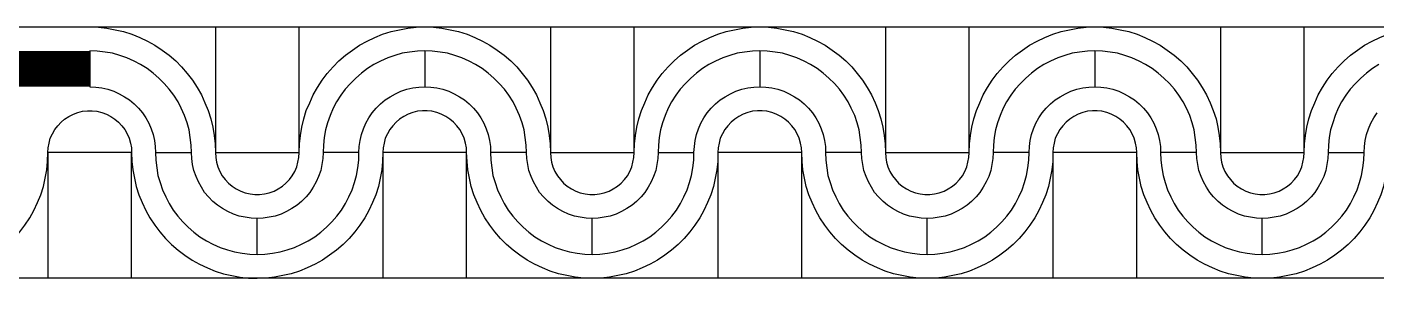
# Model space of a CAD drawing. Extents: x 190.8 to 267.1, y 124 to 174.8.
# Drawn here: x 231.282 to 232.41, y 159.155 to 159.386 of the extents above; entities that cross this region are included whole.
import ezdxf

# ---------------------------------------------------------------- set-up
doc = ezdxf.new("R2010")
doc.units = 0
doc.header["$MEASUREMENT"] = 0

msp = doc.modelspace()

# ---------------------------------------------------------------- linework, layer by layer
msp.add_line((231.2646, 159.3856), (233.3913, 159.3856))
for points in [[(231.3346, 159.3856), (231.3419, 159.3853), (231.3489, 159.3846), (231.3559, 159.3833), (231.3629, 159.3818), (231.3699, 159.3796), (231.3764, 159.3768), (231.3829, 159.3738), (231.3891, 159.3703), (231.3951, 159.3663), (231.4009, 159.3621), (231.4064, 159.3573), (231.4114, 159.3523), (231.4161, 159.3468), (231.4204, 159.3411), (231.4244, 159.3351), (231.4279, 159.3288), (231.4309, 159.3223), (231.4336, 159.3158), (231.4359, 159.3088), (231.4374, 159.3018), (231.4386, 159.2948), (231.4394, 159.2878), (231.4396, 159.2806)], [(231.4396, 159.3856), (231.4396, 159.2806), (231.5096, 159.2806), (231.5096, 159.3856)], [(231.5096, 159.2806), (231.5099, 159.2878), (231.5106, 159.2948), (231.5119, 159.3018), (231.5134, 159.3088), (231.5156, 159.3158), (231.5184, 159.3223), (231.5214, 159.3288), (231.5249, 159.3351), (231.5289, 159.3411), (231.5331, 159.3468), (231.5379, 159.3523), (231.5429, 159.3573), (231.5484, 159.3621), (231.5541, 159.3663), (231.5601, 159.3703), (231.5664, 159.3738), (231.5729, 159.3768), (231.5794, 159.3796), (231.5864, 159.3818), (231.5934, 159.3833), (231.6004, 159.3846), (231.6074, 159.3853), (231.6146, 159.3856)], [(231.6146, 159.3856), (231.6219, 159.3853), (231.6289, 159.3846), (231.6359, 159.3833), (231.6429, 159.3818), (231.6499, 159.3796), (231.6564, 159.3768), (231.6629, 159.3738), (231.6691, 159.3703), (231.6751, 159.3663), (231.6809, 159.3621), (231.6864, 159.3573), (231.6914, 159.3523), (231.6961, 159.3468), (231.7004, 159.3411), (231.7044, 159.3351), (231.7079, 159.3288), (231.7109, 159.3223), (231.7136, 159.3158), (231.7159, 159.3088), (231.7174, 159.3018), (231.7186, 159.2948), (231.7194, 159.2878), (231.7196, 159.2806)], [(231.7196, 159.3856), (231.7196, 159.2806), (231.7896, 159.2806), (231.7896, 159.3856)], [(231.7896, 159.2806), (231.7899, 159.2878), (231.7906, 159.2948), (231.7919, 159.3018), (231.7934, 159.3088), (231.7956, 159.3158), (231.7984, 159.3223), (231.8014, 159.3288), (231.8049, 159.3351), (231.8089, 159.3411), (231.8131, 159.3468), (231.8179, 159.3523), (231.8229, 159.3573), (231.8284, 159.3621), (231.8341, 159.3663), (231.8401, 159.3703), (231.8464, 159.3738), (231.8529, 159.3768), (231.8594, 159.3796), (231.8664, 159.3818), (231.8734, 159.3833), (231.8804, 159.3846), (231.8874, 159.3853), (231.8946, 159.3856)], [(231.8946, 159.3856), (231.9019, 159.3853), (231.9089, 159.3846), (231.9159, 159.3833), (231.9229, 159.3818), (231.9299, 159.3796), (231.9364, 159.3768), (231.9429, 159.3738), (231.9491, 159.3703), (231.9551, 159.3663), (231.9609, 159.3621), (231.9664, 159.3573), (231.9714, 159.3523), (231.9761, 159.3468), (231.9804, 159.3411), (231.9844, 159.3351), (231.9879, 159.3288), (231.9909, 159.3223), (231.9936, 159.3158), (231.9959, 159.3088), (231.9974, 159.3018), (231.9986, 159.2948), (231.9994, 159.2878), (231.9996, 159.2806)], [(231.9996, 159.3856), (231.9996, 159.2806), (232.0696, 159.2806), (232.0696, 159.3856)], [(232.0696, 159.2806), (232.0699, 159.2878), (232.0706, 159.2948), (232.0719, 159.3018), (232.0734, 159.3088), (232.0756, 159.3158), (232.0784, 159.3223), (232.0814, 159.3288), (232.0849, 159.3351), (232.0889, 159.3411), (232.0931, 159.3468), (232.0979, 159.3523), (232.1029, 159.3573), (232.1084, 159.3621), (232.1141, 159.3663), (232.1201, 159.3703), (232.1264, 159.3738), (232.1329, 159.3768), (232.1394, 159.3796), (232.1464, 159.3818), (232.1534, 159.3833), (232.1604, 159.3846), (232.1674, 159.3853), (232.1746, 159.3856)], [(232.1746, 159.3856), (232.1819, 159.3853), (232.1889, 159.3846), (232.1959, 159.3833), (232.2029, 159.3818), (232.2099, 159.3796), (232.2164, 159.3768), (232.2229, 159.3738), (232.2291, 159.3703), (232.2351, 159.3663), (232.2409, 159.3621), (232.2464, 159.3573), (232.2514, 159.3523), (232.2561, 159.3468), (232.2604, 159.3411), (232.2644, 159.3351), (232.2679, 159.3288), (232.2709, 159.3223), (232.2736, 159.3158), (232.2759, 159.3088), (232.2774, 159.3018), (232.2786, 159.2948), (232.2794, 159.2878), (232.2796, 159.2806)], [(232.2796, 159.3856), (232.2796, 159.2806), (232.3496, 159.2806), (232.3496, 159.3856)], [(232.3496, 159.2806), (232.3499, 159.2878), (232.3506, 159.2948), (232.3519, 159.3018), (232.3534, 159.3088), (232.3556, 159.3158), (232.3584, 159.3223), (232.3614, 159.3288), (232.3649, 159.3351), (232.3689, 159.3411), (232.3731, 159.3468), (232.3779, 159.3523), (232.3829, 159.3573), (232.3884, 159.3621), (232.3941, 159.3663), (232.4001, 159.3703), (232.4064, 159.3738), (232.4129, 159.3768), (232.4194, 159.3796), (232.4264, 159.3818), (232.4334, 159.3833), (232.4404, 159.3846), (232.4474, 159.3853), (232.4546, 159.3856)], [(231.6146, 159.3656), (231.6084, 159.3653), (231.6019, 159.3646), (231.5956, 159.3636), (231.5896, 159.3618), (231.5836, 159.3598), (231.5776, 159.3571), (231.5721, 159.3543), (231.5666, 159.3508), (231.5616, 159.3471), (231.5569, 159.3428), (231.5524, 159.3383), (231.5481, 159.3336), (231.5444, 159.3286), (231.5409, 159.3231), (231.5381, 159.3176), (231.5354, 159.3116), (231.5334, 159.3056), (231.5316, 159.2996), (231.5306, 159.2933), (231.5299, 159.2868), (231.5296, 159.2806)], [(231.6996, 159.2806), (231.6994, 159.2868), (231.6986, 159.2933), (231.6976, 159.2996), (231.6959, 159.3056), (231.6939, 159.3116), (231.6911, 159.3176), (231.6884, 159.3231), (231.6849, 159.3286), (231.6811, 159.3336), (231.6769, 159.3383), (231.6724, 159.3428), (231.6676, 159.3471), (231.6626, 159.3508), (231.6571, 159.3543), (231.6516, 159.3571), (231.6456, 159.3598), (231.6396, 159.3618), (231.6336, 159.3636), (231.6274, 159.3646), (231.6209, 159.3653), (231.6146, 159.3656), (231.6146, 159.3356), (231.6196, 159.3353), (231.6246, 159.3346), (231.6296, 159.3336), (231.6346, 159.3318), (231.6391, 159.3298), (231.6436, 159.3273), (231.6479, 159.3246), (231.6516, 159.3213), (231.6554, 159.3176), (231.6586, 159.3138), (231.6614, 159.3096), (231.6639, 159.3051), (231.6659, 159.3006), (231.6676, 159.2956), (231.6686, 159.2906), (231.6694, 159.2856), (231.6696, 159.2806)], [(231.8946, 159.3656), (231.8884, 159.3653), (231.8819, 159.3646), (231.8756, 159.3636), (231.8696, 159.3618), (231.8636, 159.3598), (231.8576, 159.3571), (231.8521, 159.3543), (231.8466, 159.3508), (231.8416, 159.3471), (231.8369, 159.3428), (231.8324, 159.3383), (231.8281, 159.3336), (231.8244, 159.3286), (231.8209, 159.3231), (231.8181, 159.3176), (231.8154, 159.3116), (231.8134, 159.3056), (231.8116, 159.2996), (231.8106, 159.2933), (231.8099, 159.2868), (231.8096, 159.2806), (231.8396, 159.2806), (231.8399, 159.2856), (231.8406, 159.2906), (231.8416, 159.2956), (231.8434, 159.3006), (231.8454, 159.3051), (231.8479, 159.3096), (231.8506, 159.3138), (231.8539, 159.3176), (231.8576, 159.3213), (231.8614, 159.3246), (231.8656, 159.3273), (231.8701, 159.3298), (231.8746, 159.3318), (231.8796, 159.3336), (231.8846, 159.3346), (231.8896, 159.3353), (231.8946, 159.3356)], [(231.9796, 159.2806), (231.9794, 159.2868), (231.9786, 159.2933), (231.9776, 159.2996), (231.9759, 159.3056), (231.9739, 159.3116), (231.9711, 159.3176), (231.9684, 159.3231), (231.9649, 159.3286), (231.9611, 159.3336), (231.9569, 159.3383), (231.9524, 159.3428), (231.9476, 159.3471), (231.9426, 159.3508), (231.9371, 159.3543), (231.9316, 159.3571), (231.9256, 159.3598), (231.9196, 159.3618), (231.9136, 159.3636), (231.9074, 159.3646), (231.9009, 159.3653), (231.8946, 159.3656), (231.8946, 159.3356), (231.8996, 159.3353), (231.9046, 159.3346), (231.9096, 159.3336), (231.9146, 159.3318), (231.9191, 159.3298), (231.9236, 159.3273), (231.9279, 159.3246), (231.9316, 159.3213), (231.9354, 159.3176), (231.9386, 159.3138), (231.9414, 159.3096), (231.9439, 159.3051), (231.9459, 159.3006), (231.9476, 159.2956), (231.9486, 159.2906), (231.9494, 159.2856), (231.9496, 159.2806)], [(232.1746, 159.3656), (232.1684, 159.3653), (232.1619, 159.3646), (232.1556, 159.3636), (232.1496, 159.3618), (232.1436, 159.3598), (232.1376, 159.3571), (232.1321, 159.3543), (232.1266, 159.3508), (232.1216, 159.3471), (232.1169, 159.3428), (232.1124, 159.3383), (232.1081, 159.3336), (232.1044, 159.3286), (232.1009, 159.3231), (232.0981, 159.3176), (232.0954, 159.3116), (232.0934, 159.3056), (232.0916, 159.2996), (232.0906, 159.2933), (232.0899, 159.2868), (232.0896, 159.2806)], [(232.2596, 159.2806), (232.2594, 159.2868), (232.2586, 159.2933), (232.2576, 159.2996), (232.2559, 159.3056), (232.2539, 159.3116), (232.2511, 159.3176), (232.2484, 159.3231), (232.2449, 159.3286), (232.2411, 159.3336), (232.2369, 159.3383), (232.2324, 159.3428), (232.2276, 159.3471), (232.2226, 159.3508), (232.2171, 159.3543), (232.2116, 159.3571), (232.2056, 159.3598), (232.1996, 159.3618), (232.1936, 159.3636), (232.1874, 159.3646), (232.1809, 159.3653), (232.1746, 159.3656), (232.1746, 159.3356), (232.1796, 159.3353), (232.1846, 159.3346), (232.1896, 159.3336), (232.1946, 159.3318), (232.1991, 159.3298), (232.2036, 159.3273), (232.2079, 159.3246), (232.2116, 159.3213), (232.2154, 159.3176), (232.2186, 159.3138), (232.2214, 159.3096), (232.2239, 159.3051), (232.2259, 159.3006), (232.2276, 159.2956), (232.2286, 159.2906), (232.2294, 159.2856), (232.2296, 159.2806)], [(232.4121, 159.3543), (232.4066, 159.3508), (232.4016, 159.3471), (232.3969, 159.3428), (232.3924, 159.3383), (232.3881, 159.3336), (232.3844, 159.3286), (232.3809, 159.3231), (232.3781, 159.3176), (232.3754, 159.3116), (232.3734, 159.3056), (232.3716, 159.2996), (232.3706, 159.2933), (232.3699, 159.2868), (232.3696, 159.2806), (232.3996, 159.2806), (232.3999, 159.2856), (232.4006, 159.2906), (232.4016, 159.2956), (232.4034, 159.3006), (232.4054, 159.3051), (232.4079, 159.3096), (232.4106, 159.3138)], [(231.5596, 159.2806), (231.5599, 159.2856), (231.5606, 159.2906), (231.5616, 159.2956), (231.5634, 159.3006), (231.5654, 159.3051), (231.5679, 159.3096), (231.5706, 159.3138), (231.5739, 159.3176), (231.5776, 159.3213), (231.5814, 159.3246), (231.5856, 159.3273), (231.5901, 159.3298), (231.5946, 159.3318), (231.5996, 159.3336), (231.6046, 159.3346), (231.6096, 159.3353), (231.6146, 159.3356)], [(232.1196, 159.2806), (232.1199, 159.2856), (232.1206, 159.2906), (232.1216, 159.2956), (232.1234, 159.3006), (232.1254, 159.3051), (232.1279, 159.3096), (232.1306, 159.3138), (232.1339, 159.3176), (232.1376, 159.3213), (232.1414, 159.3246), (232.1456, 159.3273), (232.1501, 159.3298), (232.1546, 159.3318), (232.1596, 159.3336), (232.1646, 159.3346), (232.1696, 159.3353), (232.1746, 159.3356)], [(231.2996, 159.2806), (231.2999, 159.2846), (231.3006, 159.2886), (231.3016, 159.2926), (231.3034, 159.2963), (231.3054, 159.2998), (231.3079, 159.3031), (231.3106, 159.3061), (231.3136, 159.3086), (231.3171, 159.3108), (231.3209, 159.3128), (231.3246, 159.3141), (231.3286, 159.3151), (231.3326, 159.3156), (231.3366, 159.3156), (231.3406, 159.3151), (231.3446, 159.3141), (231.3486, 159.3128), (231.3521, 159.3108), (231.3556, 159.3086), (231.3586, 159.3061), (231.3614, 159.3031), (231.3639, 159.2998), (231.3659, 159.2963), (231.3676, 159.2926), (231.3686, 159.2886), (231.3694, 159.2846), (231.3696, 159.2806)], [(231.6496, 159.2806), (231.6494, 159.2846), (231.6486, 159.2886), (231.6476, 159.2926), (231.6459, 159.2963), (231.6439, 159.2998), (231.6414, 159.3031), (231.6386, 159.3061), (231.6356, 159.3086), (231.6321, 159.3108), (231.6284, 159.3128), (231.6246, 159.3141), (231.6206, 159.3151), (231.6166, 159.3156), (231.6126, 159.3156), (231.6086, 159.3151), (231.6046, 159.3141), (231.6006, 159.3128), (231.5971, 159.3108), (231.5936, 159.3086), (231.5906, 159.3061), (231.5879, 159.3031), (231.5854, 159.2998), (231.5834, 159.2963), (231.5816, 159.2926), (231.5806, 159.2886), (231.5799, 159.2846), (231.5796, 159.2806)], [(231.9296, 159.2806), (231.9294, 159.2846), (231.9286, 159.2886), (231.9276, 159.2926), (231.9259, 159.2963), (231.9239, 159.2998), (231.9214, 159.3031), (231.9186, 159.3061), (231.9156, 159.3086), (231.9121, 159.3108), (231.9084, 159.3128), (231.9046, 159.3141), (231.9006, 159.3151), (231.8966, 159.3156), (231.8926, 159.3156), (231.8886, 159.3151), (231.8846, 159.3141), (231.8806, 159.3128), (231.8771, 159.3108), (231.8736, 159.3086), (231.8706, 159.3061), (231.8679, 159.3031), (231.8654, 159.2998), (231.8634, 159.2963), (231.8616, 159.2926), (231.8606, 159.2886), (231.8599, 159.2846), (231.8596, 159.2806)], [(232.2096, 159.2806), (232.2094, 159.2846), (232.2086, 159.2886), (232.2076, 159.2926), (232.2059, 159.2963), (232.2039, 159.2998), (232.2014, 159.3031), (232.1986, 159.3061), (232.1956, 159.3086), (232.1921, 159.3108), (232.1884, 159.3128), (232.1846, 159.3141), (232.1806, 159.3151), (232.1766, 159.3156), (232.1726, 159.3156), (232.1686, 159.3151), (232.1646, 159.3141), (232.1606, 159.3128), (232.1571, 159.3108), (232.1536, 159.3086), (232.1506, 159.3061), (232.1479, 159.3031), (232.1454, 159.2998), (232.1434, 159.2963), (232.1416, 159.2926), (232.1406, 159.2886), (232.1399, 159.2846), (232.1396, 159.2806)], [(231.2646, 159.2023), (231.2664, 159.2038), (231.2714, 159.2088), (231.2761, 159.2143), (231.2804, 159.2201), (231.2844, 159.2261), (231.2879, 159.2323), (231.2909, 159.2388), (231.2936, 159.2453), (231.2959, 159.2523), (231.2974, 159.2593), (231.2986, 159.2663), (231.2994, 159.2733), (231.2996, 159.2806)], [(231.3696, 159.1756), (231.3696, 159.2806), (231.2996, 159.2806), (231.2996, 159.1756)], [(231.3696, 159.2806), (231.3699, 159.2733), (231.3706, 159.2663), (231.3719, 159.2593), (231.3734, 159.2523), (231.3756, 159.2453), (231.3784, 159.2388), (231.3814, 159.2323), (231.3849, 159.2261), (231.3889, 159.2201), (231.3931, 159.2143), (231.3979, 159.2088), (231.4029, 159.2038), (231.4084, 159.1991), (231.4141, 159.1948), (231.4201, 159.1908), (231.4264, 159.1873), (231.4329, 159.1843), (231.4394, 159.1816), (231.4464, 159.1793), (231.4534, 159.1778), (231.4604, 159.1766), (231.4674, 159.1758), (231.4746, 159.1756)], [(231.3896, 159.2806), (231.3899, 159.2743), (231.3906, 159.2678), (231.3916, 159.2616), (231.3934, 159.2556), (231.3954, 159.2496), (231.3981, 159.2436), (231.4009, 159.2381), (231.4044, 159.2326), (231.4081, 159.2276), (231.4124, 159.2228), (231.4169, 159.2183), (231.4216, 159.2141), (231.4266, 159.2103), (231.4321, 159.2068), (231.4376, 159.2041), (231.4436, 159.2013), (231.4496, 159.1993), (231.4556, 159.1976), (231.4619, 159.1966), (231.4684, 159.1958), (231.4746, 159.1956), (231.4746, 159.2256), (231.4696, 159.2258), (231.4646, 159.2266), (231.4596, 159.2276), (231.4546, 159.2293), (231.4501, 159.2313), (231.4456, 159.2338), (231.4414, 159.2366), (231.4376, 159.2398), (231.4339, 159.2436), (231.4306, 159.2473), (231.4279, 159.2516), (231.4254, 159.2561), (231.4234, 159.2606), (231.4216, 159.2656), (231.4206, 159.2706), (231.4199, 159.2756), (231.4196, 159.2806)], [(231.4396, 159.2806), (231.4399, 159.2766), (231.4406, 159.2726), (231.4416, 159.2686), (231.4434, 159.2648), (231.4454, 159.2613), (231.4479, 159.2581), (231.4506, 159.2551), (231.4536, 159.2526), (231.4571, 159.2503), (231.4609, 159.2483), (231.4646, 159.2471), (231.4686, 159.2461), (231.4726, 159.2456), (231.4766, 159.2456), (231.4806, 159.2461), (231.4846, 159.2471), (231.4886, 159.2483), (231.4921, 159.2503), (231.4956, 159.2526), (231.4986, 159.2551), (231.5014, 159.2581), (231.5039, 159.2613), (231.5059, 159.2648), (231.5076, 159.2686), (231.5086, 159.2726), (231.5094, 159.2766), (231.5096, 159.2806)], [(231.4746, 159.1956), (231.4809, 159.1958), (231.4874, 159.1966), (231.4936, 159.1976), (231.4996, 159.1993), (231.5056, 159.2013), (231.5116, 159.2041), (231.5171, 159.2068), (231.5226, 159.2103), (231.5276, 159.2141), (231.5324, 159.2183), (231.5369, 159.2228), (231.5411, 159.2276), (231.5449, 159.2326), (231.5484, 159.2381), (231.5511, 159.2436), (231.5539, 159.2496), (231.5559, 159.2556), (231.5576, 159.2616), (231.5586, 159.2678), (231.5594, 159.2743), (231.5596, 159.2806), (231.5296, 159.2806), (231.5294, 159.2756), (231.5286, 159.2706), (231.5276, 159.2656), (231.5259, 159.2606), (231.5239, 159.2561), (231.5214, 159.2516), (231.5186, 159.2473), (231.5154, 159.2436), (231.5116, 159.2398), (231.5079, 159.2366), (231.5036, 159.2338), (231.4991, 159.2313), (231.4946, 159.2293), (231.4896, 159.2276), (231.4846, 159.2266), (231.4796, 159.2258), (231.4746, 159.2256)], [(231.5796, 159.2806), (231.5794, 159.2733), (231.5786, 159.2663), (231.5774, 159.2593), (231.5759, 159.2523), (231.5736, 159.2453), (231.5709, 159.2388), (231.5679, 159.2323), (231.5644, 159.2261), (231.5604, 159.2201), (231.5561, 159.2143), (231.5514, 159.2088), (231.5464, 159.2038), (231.5409, 159.1991), (231.5351, 159.1948), (231.5291, 159.1908), (231.5229, 159.1873), (231.5164, 159.1843), (231.5099, 159.1816), (231.5029, 159.1793), (231.4959, 159.1778), (231.4889, 159.1766), (231.4819, 159.1758), (231.4746, 159.1756)], [(231.6496, 159.1756), (231.6496, 159.2806), (231.5796, 159.2806), (231.5796, 159.1756)], [(231.7546, 159.1756), (231.7474, 159.1758), (231.7404, 159.1766), (231.7334, 159.1778), (231.7264, 159.1793), (231.7194, 159.1816), (231.7129, 159.1843), (231.7064, 159.1873), (231.7001, 159.1908), (231.6941, 159.1948), (231.6884, 159.1991), (231.6829, 159.2038), (231.6779, 159.2088), (231.6731, 159.2143), (231.6689, 159.2201), (231.6649, 159.2261), (231.6614, 159.2323), (231.6584, 159.2388), (231.6556, 159.2453), (231.6534, 159.2523), (231.6519, 159.2593), (231.6506, 159.2663), (231.6499, 159.2733), (231.6496, 159.2806)], [(231.7196, 159.2806), (231.7199, 159.2766), (231.7206, 159.2726), (231.7216, 159.2686), (231.7234, 159.2648), (231.7254, 159.2613), (231.7279, 159.2581), (231.7306, 159.2551), (231.7336, 159.2526), (231.7371, 159.2503), (231.7409, 159.2483), (231.7446, 159.2471), (231.7486, 159.2461), (231.7526, 159.2456), (231.7566, 159.2456), (231.7606, 159.2461), (231.7646, 159.2471), (231.7686, 159.2483), (231.7721, 159.2503), (231.7756, 159.2526), (231.7786, 159.2551), (231.7814, 159.2581), (231.7839, 159.2613), (231.7859, 159.2648), (231.7876, 159.2686), (231.7886, 159.2726), (231.7894, 159.2766), (231.7896, 159.2806)], [(231.8096, 159.2806), (231.8094, 159.2756), (231.8086, 159.2706), (231.8076, 159.2656), (231.8059, 159.2606), (231.8039, 159.2561), (231.8014, 159.2516), (231.7986, 159.2473), (231.7954, 159.2436), (231.7916, 159.2398), (231.7879, 159.2366), (231.7836, 159.2338), (231.7791, 159.2313), (231.7746, 159.2293), (231.7696, 159.2276), (231.7646, 159.2266), (231.7596, 159.2258), (231.7546, 159.2256)], [(231.8596, 159.2806), (231.8594, 159.2733), (231.8586, 159.2663), (231.8574, 159.2593), (231.8559, 159.2523), (231.8536, 159.2453), (231.8509, 159.2388), (231.8479, 159.2323), (231.8444, 159.2261), (231.8404, 159.2201), (231.8361, 159.2143), (231.8314, 159.2088), (231.8264, 159.2038), (231.8209, 159.1991), (231.8151, 159.1948), (231.8091, 159.1908), (231.8029, 159.1873), (231.7964, 159.1843), (231.7899, 159.1816), (231.7829, 159.1793), (231.7759, 159.1778), (231.7689, 159.1766), (231.7619, 159.1758), (231.7546, 159.1756)], [(231.7546, 159.1956), (231.7609, 159.1958), (231.7674, 159.1966), (231.7736, 159.1976), (231.7796, 159.1993), (231.7856, 159.2013), (231.7916, 159.2041), (231.7971, 159.2068), (231.8026, 159.2103), (231.8076, 159.2141), (231.8124, 159.2183), (231.8169, 159.2228), (231.8211, 159.2276), (231.8249, 159.2326), (231.8284, 159.2381), (231.8311, 159.2436), (231.8339, 159.2496), (231.8359, 159.2556), (231.8376, 159.2616), (231.8386, 159.2678), (231.8394, 159.2743), (231.8396, 159.2806)], [(231.9296, 159.1756), (231.9296, 159.2806), (231.8596, 159.2806), (231.8596, 159.1756)], [(232.0346, 159.1756), (232.0274, 159.1758), (232.0204, 159.1766), (232.0134, 159.1778), (232.0064, 159.1793), (231.9994, 159.1816), (231.9929, 159.1843), (231.9864, 159.1873), (231.9801, 159.1908), (231.9741, 159.1948), (231.9684, 159.1991), (231.9629, 159.2038), (231.9579, 159.2088), (231.9531, 159.2143), (231.9489, 159.2201), (231.9449, 159.2261), (231.9414, 159.2323), (231.9384, 159.2388), (231.9356, 159.2453), (231.9334, 159.2523), (231.9319, 159.2593), (231.9306, 159.2663), (231.9299, 159.2733), (231.9296, 159.2806)], [(231.9996, 159.2806), (231.9999, 159.2766), (232.0006, 159.2726), (232.0016, 159.2686), (232.0034, 159.2648), (232.0054, 159.2613), (232.0079, 159.2581), (232.0106, 159.2551), (232.0136, 159.2526), (232.0171, 159.2503), (232.0209, 159.2483), (232.0246, 159.2471), (232.0286, 159.2461), (232.0326, 159.2456), (232.0366, 159.2456), (232.0406, 159.2461), (232.0446, 159.2471), (232.0486, 159.2483), (232.0521, 159.2503), (232.0556, 159.2526), (232.0586, 159.2551), (232.0614, 159.2581), (232.0639, 159.2613), (232.0659, 159.2648), (232.0676, 159.2686), (232.0686, 159.2726), (232.0694, 159.2766), (232.0696, 159.2806)], [(232.0346, 159.1956), (232.0409, 159.1958), (232.0474, 159.1966), (232.0536, 159.1976), (232.0596, 159.1993), (232.0656, 159.2013), (232.0716, 159.2041), (232.0771, 159.2068), (232.0826, 159.2103), (232.0876, 159.2141), (232.0924, 159.2183), (232.0969, 159.2228), (232.1011, 159.2276), (232.1049, 159.2326), (232.1084, 159.2381), (232.1111, 159.2436), (232.1139, 159.2496), (232.1159, 159.2556), (232.1176, 159.2616), (232.1186, 159.2678), (232.1194, 159.2743), (232.1196, 159.2806), (232.0896, 159.2806), (232.0894, 159.2756), (232.0886, 159.2706), (232.0876, 159.2656), (232.0859, 159.2606), (232.0839, 159.2561), (232.0814, 159.2516), (232.0786, 159.2473), (232.0754, 159.2436), (232.0716, 159.2398), (232.0679, 159.2366), (232.0636, 159.2338), (232.0591, 159.2313), (232.0546, 159.2293), (232.0496, 159.2276), (232.0446, 159.2266), (232.0396, 159.2258), (232.0346, 159.2256)], [(232.1396, 159.2806), (232.1394, 159.2733), (232.1386, 159.2663), (232.1374, 159.2593), (232.1359, 159.2523), (232.1336, 159.2453), (232.1309, 159.2388), (232.1279, 159.2323), (232.1244, 159.2261), (232.1204, 159.2201), (232.1161, 159.2143), (232.1114, 159.2088), (232.1064, 159.2038), (232.1009, 159.1991), (232.0951, 159.1948), (232.0891, 159.1908), (232.0829, 159.1873), (232.0764, 159.1843), (232.0699, 159.1816), (232.0629, 159.1793), (232.0559, 159.1778), (232.0489, 159.1766), (232.0419, 159.1758), (232.0346, 159.1756)], [(232.2096, 159.1756), (232.2096, 159.2806), (232.1396, 159.2806), (232.1396, 159.1756)], [(232.3146, 159.1756), (232.3074, 159.1758), (232.3004, 159.1766), (232.2934, 159.1778), (232.2864, 159.1793), (232.2794, 159.1816), (232.2729, 159.1843), (232.2664, 159.1873), (232.2601, 159.1908), (232.2541, 159.1948), (232.2484, 159.1991), (232.2429, 159.2038), (232.2379, 159.2088), (232.2331, 159.2143), (232.2289, 159.2201), (232.2249, 159.2261), (232.2214, 159.2323), (232.2184, 159.2388), (232.2156, 159.2453), (232.2134, 159.2523), (232.2119, 159.2593), (232.2106, 159.2663), (232.2099, 159.2733), (232.2096, 159.2806)], [(232.2796, 159.2806), (232.2799, 159.2766), (232.2806, 159.2726), (232.2816, 159.2686), (232.2834, 159.2648), (232.2854, 159.2613), (232.2879, 159.2581), (232.2906, 159.2551), (232.2936, 159.2526), (232.2971, 159.2503), (232.3009, 159.2483), (232.3046, 159.2471), (232.3086, 159.2461), (232.3126, 159.2456), (232.3166, 159.2456), (232.3206, 159.2461), (232.3246, 159.2471), (232.3286, 159.2483), (232.3321, 159.2503), (232.3356, 159.2526), (232.3386, 159.2551), (232.3414, 159.2581), (232.3439, 159.2613), (232.3459, 159.2648), (232.3476, 159.2686), (232.3486, 159.2726), (232.3494, 159.2766), (232.3496, 159.2806)], [(232.3696, 159.2806), (232.3694, 159.2756), (232.3686, 159.2706), (232.3676, 159.2656), (232.3659, 159.2606), (232.3639, 159.2561), (232.3614, 159.2516), (232.3586, 159.2473), (232.3554, 159.2436), (232.3516, 159.2398), (232.3479, 159.2366), (232.3436, 159.2338), (232.3391, 159.2313), (232.3346, 159.2293), (232.3296, 159.2276), (232.3246, 159.2266), (232.3196, 159.2258), (232.3146, 159.2256)], [(232.4196, 159.2806), (232.4194, 159.2733), (232.4186, 159.2663), (232.4174, 159.2593), (232.4159, 159.2523), (232.4136, 159.2453), (232.4109, 159.2388), (232.4079, 159.2323), (232.4044, 159.2261), (232.4004, 159.2201), (232.3961, 159.2143), (232.3914, 159.2088), (232.3864, 159.2038), (232.3809, 159.1991), (232.3751, 159.1948), (232.3691, 159.1908), (232.3629, 159.1873), (232.3564, 159.1843), (232.3499, 159.1816), (232.3429, 159.1793), (232.3359, 159.1778), (232.3289, 159.1766), (232.3219, 159.1758), (232.3146, 159.1756)], [(232.3146, 159.1956), (232.3209, 159.1958), (232.3274, 159.1966), (232.3336, 159.1976), (232.3396, 159.1993), (232.3456, 159.2013), (232.3516, 159.2041), (232.3571, 159.2068), (232.3626, 159.2103), (232.3676, 159.2141), (232.3724, 159.2183), (232.3769, 159.2228), (232.3811, 159.2276), (232.3849, 159.2326), (232.3884, 159.2381), (232.3911, 159.2436), (232.3939, 159.2496), (232.3959, 159.2556), (232.3976, 159.2616), (232.3986, 159.2678), (232.3994, 159.2743), (232.3996, 159.2806)], [(233.3646, 159.1756), (231.2646, 159.1756)]]:
    msp.add_lwpolyline(points)
at = {"const_width": 0.03}
msp.add_lwpolyline([(231.084, 159.1699), (231.2646, 159.3506), (231.3346, 159.3506)], dxfattribs=at)
for points in [[(231.4196, 159.2806), (231.4194, 159.2868), (231.4186, 159.2933), (231.4176, 159.2996), (231.4159, 159.3056), (231.4139, 159.3116), (231.4111, 159.3176), (231.4084, 159.3231), (231.4049, 159.3286), (231.4011, 159.3336), (231.3969, 159.3383), (231.3924, 159.3428), (231.3876, 159.3471), (231.3826, 159.3508), (231.3771, 159.3543), (231.3716, 159.3571), (231.3656, 159.3598), (231.3596, 159.3618), (231.3536, 159.3636), (231.3474, 159.3646), (231.3409, 159.3653), (231.3346, 159.3656), (231.3346, 159.3356), (231.3396, 159.3353), (231.3446, 159.3346), (231.3496, 159.3336), (231.3546, 159.3318), (231.3591, 159.3298), (231.3636, 159.3273), (231.3679, 159.3246), (231.3716, 159.3213), (231.3754, 159.3176), (231.3786, 159.3138), (231.3814, 159.3096), (231.3839, 159.3051), (231.3859, 159.3006), (231.3876, 159.2956), (231.3886, 159.2906), (231.3894, 159.2856), (231.3896, 159.2806)], [(231.6696, 159.2806), (231.6699, 159.2743), (231.6706, 159.2678), (231.6716, 159.2616), (231.6734, 159.2556), (231.6754, 159.2496), (231.6781, 159.2436), (231.6809, 159.2381), (231.6844, 159.2326), (231.6881, 159.2276), (231.6924, 159.2228), (231.6969, 159.2183), (231.7016, 159.2141), (231.7066, 159.2103), (231.7121, 159.2068), (231.7176, 159.2041), (231.7236, 159.2013), (231.7296, 159.1993), (231.7356, 159.1976), (231.7419, 159.1966), (231.7484, 159.1958), (231.7546, 159.1956), (231.7546, 159.2256), (231.7496, 159.2258), (231.7446, 159.2266), (231.7396, 159.2276), (231.7346, 159.2293), (231.7301, 159.2313), (231.7256, 159.2338), (231.7214, 159.2366), (231.7176, 159.2398), (231.7139, 159.2436), (231.7106, 159.2473), (231.7079, 159.2516), (231.7054, 159.2561), (231.7034, 159.2606), (231.7016, 159.2656), (231.7006, 159.2706), (231.6999, 159.2756), (231.6996, 159.2806)], [(231.9496, 159.2806), (231.9499, 159.2743), (231.9506, 159.2678), (231.9516, 159.2616), (231.9534, 159.2556), (231.9554, 159.2496), (231.9581, 159.2436), (231.9609, 159.2381), (231.9644, 159.2326), (231.9681, 159.2276), (231.9724, 159.2228), (231.9769, 159.2183), (231.9816, 159.2141), (231.9866, 159.2103), (231.9921, 159.2068), (231.9976, 159.2041), (232.0036, 159.2013), (232.0096, 159.1993), (232.0156, 159.1976), (232.0219, 159.1966), (232.0284, 159.1958), (232.0346, 159.1956), (232.0346, 159.2256), (232.0296, 159.2258), (232.0246, 159.2266), (232.0196, 159.2276), (232.0146, 159.2293), (232.0101, 159.2313), (232.0056, 159.2338), (232.0014, 159.2366), (231.9976, 159.2398), (231.9939, 159.2436), (231.9906, 159.2473), (231.9879, 159.2516), (231.9854, 159.2561), (231.9834, 159.2606), (231.9816, 159.2656), (231.9806, 159.2706), (231.9799, 159.2756), (231.9796, 159.2806)], [(232.2296, 159.2806), (232.2299, 159.2743), (232.2306, 159.2678), (232.2316, 159.2616), (232.2334, 159.2556), (232.2354, 159.2496), (232.2381, 159.2436), (232.2409, 159.2381), (232.2444, 159.2326), (232.2481, 159.2276), (232.2524, 159.2228), (232.2569, 159.2183), (232.2616, 159.2141), (232.2666, 159.2103), (232.2721, 159.2068), (232.2776, 159.2041), (232.2836, 159.2013), (232.2896, 159.1993), (232.2956, 159.1976), (232.3019, 159.1966), (232.3084, 159.1958), (232.3146, 159.1956), (232.3146, 159.2256), (232.3096, 159.2258), (232.3046, 159.2266), (232.2996, 159.2276), (232.2946, 159.2293), (232.2901, 159.2313), (232.2856, 159.2338), (232.2814, 159.2366), (232.2776, 159.2398), (232.2739, 159.2436), (232.2706, 159.2473), (232.2679, 159.2516), (232.2654, 159.2561), (232.2634, 159.2606), (232.2616, 159.2656), (232.2606, 159.2706), (232.2599, 159.2756), (232.2596, 159.2806)]]:
    msp.add_lwpolyline(points, close=True)

doc.saveas('drawing.dxf')
